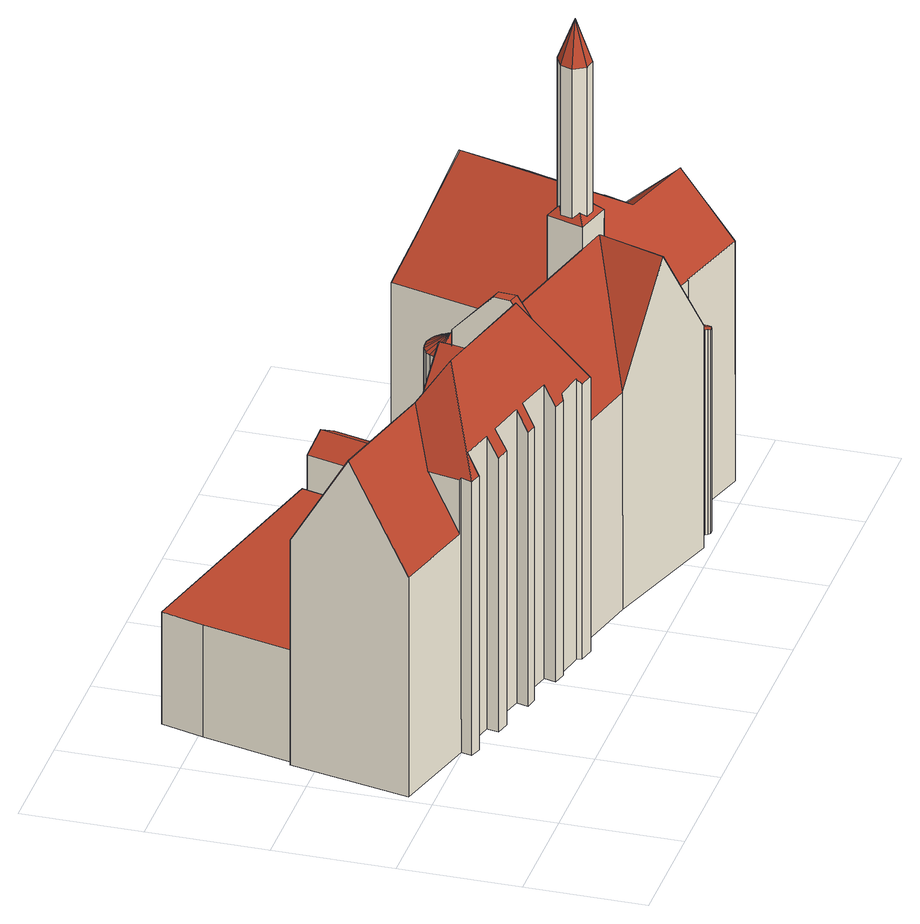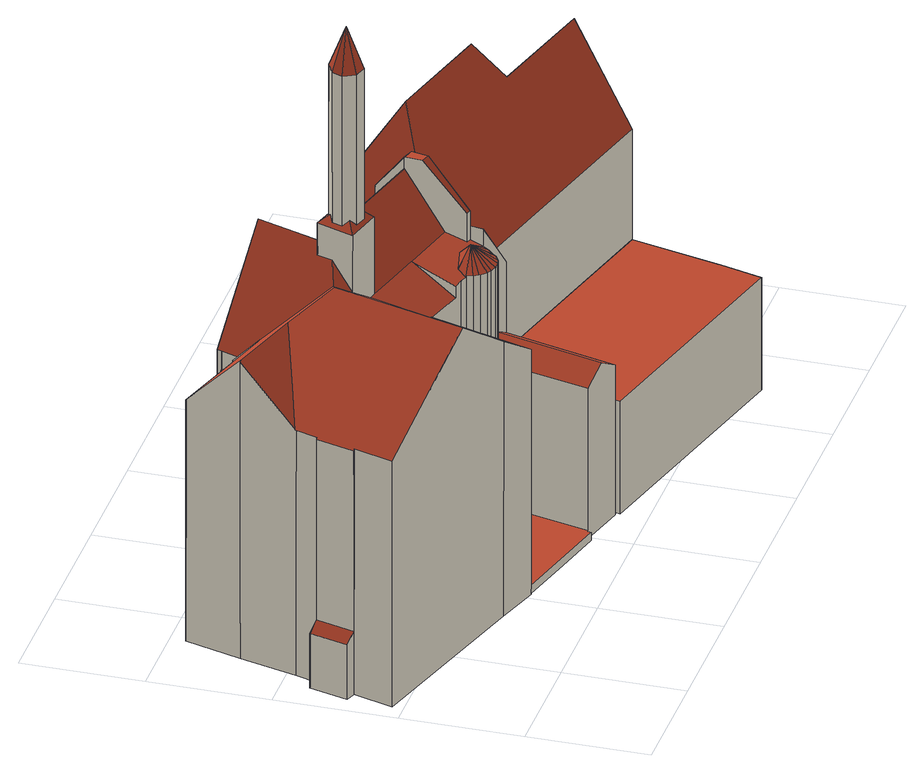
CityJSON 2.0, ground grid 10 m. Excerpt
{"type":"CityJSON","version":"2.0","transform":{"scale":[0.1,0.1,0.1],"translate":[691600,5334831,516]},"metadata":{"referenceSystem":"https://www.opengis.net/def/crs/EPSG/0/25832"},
"CityObjects":{
"building1":{"type":"Building","attributes":{"Gemeindeschluessel":"09162000","HoeheDach":"526.600","HoeheGrund":"516.658","Methode":"2000","NiedrigsteTraufeDesGebaeudes":"526.600","Geometrietyp2DReferenz":"3000","function":"31001_3012","roofType":"1000","measuredHeight":9.94},"geometry":[{"type":"MultiSurface","lod":"2","boundaries":[[[0,1,2,3,4,5,6]],[[3,7,8,4]],[[0,9,10,1]],[[4,8,11,5]],[[12,11,8,7,13,10,9]],[[1,10,13,2]],[[5,11,12,6]],[[6,12,9,0]],[[2,13,7,3]]],"semantics":{"surfaces":[{"type":"GroundSurface"},{"type":"WallSurface"},{"type":"RoofSurface"}],"values":[0,1,1,1,2,1,1,1,1]}}]},
"building2":{"type":"Building","attributes":{"Gemeindeschluessel":"09162000","HoeheDach":"563.860","HoeheGrund":"516.376","Methode":"2000","NiedrigsteTraufeDesGebaeudes":"521.233","Geometrietyp2DReferenz":"3000","function":"31001_3012","roofType":"3200","measuredHeight":47.48,"storeysAboveGround":5},"geometry":[{"type":"MultiSurface","lod":"2","boundaries":[[[14,15,16,17,18]],[[19,20,21,22]],[[23,24,25,26]],[[27,17,16,28,29,30]],[[31,32,33,34,35]],[[36,37,38,39,40,41]],[[42,27,43,44,45]],[[46,47,48,49]],[[14,50,51]],[[52,53,54,55]],[[56,57,58,59,60]],[[61,62,41,63]],[[64,65,66,67]],[[68,69,70,71]],[[72,73,58,57,74,44,43,75,76]],[[77,73,72,78]],[[79,80,81,82]],[[83,84,85,86]],[[87,88,89,90]],[[91,92,93,94,95,96,97]],[[98,54,99]],[[100,101,102,103]],[[104,105,106,107,108]],[[109,110,111,112]],[[113,114,115,116]],[[117,118,101,100]],[[119,120,121,122,123,124,125,109,112,126,127,128,129,130,131,68,71,132,77,78,92,91,133,134,135,136,19,22,137,117,100,103,138,139,140,141,142,143,61,63,144,145,146,32,31,147,53,52,84,83,24,23,148,149,150,151,152,153,79,82,154,155,156]],[[91,97,157,133]],[[158,159,160,161]],[[59,58,73,162]],[[136,163,20,19]],[[124,164,165,125]],[[147,31,35,65,64,166]],[[142,167,168,143]],[[169,42,45,105,104]],[[149,170,171,150]],[[172,98,173]],[[29,46,49,174,169,30]],[[95,175,176,177,178,96]],[[170,179,98]],[[180,39,38]],[[98,55,54]],[[92,78,72,76,93]],[[181,130,129,182]],[[131,183,69,68]],[[121,184,185,122]],[[48,51,114]],[[48,114,113,174,49]],[[186,187,188]],[[153,152,189,190,191]],[[181,182,192,59,162,193,70,69,183]],[[112,111,194,126]],[[98,26,25,195]],[[115,51,50]],[[126,194,196,127]],[[62,168,167,197,198,199,200,102,101,118,201,21,20,163,202,203,204,205,36,41]],[[93,76,75,94]],[[206,30,169,104]],[[15,51,207]],[[82,81,208,154]],[[42,209,210,18,17,27]],[[204,157,97,96,178,186,188,205]],[[161,160,185,184,211,212,213,214,215,216]],[[178,177,217,186]],[[172,190,189,98]],[[27,30,206,75,43]],[[192,218,196,194,111,110,60,59]],[[219,220,66,221,187,186,217,222]],[[95,94,75,206,175]],[[217,177,176,222]],[[115,50,210,209,116]],[[143,168,62,61]],[[169,174,113,116,209,42]],[[14,51,15]],[[98,223,55]],[[23,26,179,148]],[[207,47,46,29,28]],[[98,86,85,223]],[[16,15,207,28]],[[224,220,219,225]],[[146,226,33,32]],[[176,225,219,222]],[[134,203,202,135]],[[24,83,86,195,25]],[[98,195,86]],[[152,151,227,189]],[[130,181,183,131]],[[53,147,166,99,54]],[[179,26,98]],[[123,122,185,160,159]],[[228,171,170,98]],[[127,196,218,128]],[[180,38,37,229,230]],[[67,66,220,224,231]],[[141,197,167,142]],[[22,21,201,137]],[[139,199,198,140]],[[149,148,179,170]],[[121,120,87,90,211,184]],[[99,166,64,67,231,232,108,233,191,190,172,173]],[[89,212,211,90]],[[124,123,159,158,164]],[[175,206,104,108,232]],[[140,198,197,141]],[[173,98,99]],[[84,52,55,223,85]],[[135,202,163,136]],[[138,200,199,139]],[[109,125,165,56,60,110]],[[79,153,191,233,107,106,80]],[[221,34,33,226,229,37,36,205,188,187]],[[227,228,98]],[[107,233,108]],[[74,45,44]],[[77,132,193,162,73]],[[151,150,171,228,227]],[[210,50,14,18]],[[221,66,65,35,34]],[[207,51,47]],[[182,129,128,218,192]],[[134,133,157,204,203]],[[175,232,231,224,225,176]],[[51,115,114]],[[51,48,47]],[[103,102,200,138]],[[119,88,87,120]],[[189,227,98]],[[119,156,213,212,89,88]],[[105,45,74,216,215,208,81,80,106]],[[71,70,193,132]],[[56,165,164,158,161,216,74,57]],[[63,41,40,144]],[[155,154,208,215,214]],[[137,201,118,117]],[[155,214,213,156]],[[146,145,230,229,226]],[[145,144,40,39,180,230]]],"semantics":{"surfaces":[{"type":"WallSurface"},{"type":"RoofSurface"},{"type":"GroundSurface"}],"values":[0,0,0,1,0,1,0,0,1,0,0,0,0,0,1,0,0,0,1,0,1,0,1,0,0,0,2,0,1,0,0,0,0,0,0,0,1,1,0,1,0,1,0,0,0,0,1,0,1,0,1,0,1,1,0,1,1,0,1,0,1,1,1,0,1,0,1,0,1,1,0,0,1,1,1,0,0,1,0,1,0,1,0,0,1,0,0,0,1,0,1,0,1,0,0,0,0,0,0,1,0,0,1,0,1,0,0,0,0,0,1,1,0,1,0,0,0,1,1,0,0,0,1,1,0,0,1,0,1,0,1,0,0,0,0,0,0]}}]},
"building3":{"type":"Building","attributes":{"Gemeindeschluessel":"09162000","HoeheDach":"530.870","HoeheGrund":"516.546","Methode":"9999","NiedrigsteTraufeDesGebaeudes":"517.194","Geometrietyp2DReferenz":"3000","function":"31001_3012","roofType":"1000","measuredHeight":14.32,"storeysAboveGround":3},"geometry":[{"type":"MultiSurface","lod":"2","boundaries":[[[234,235,236,237]],[[238,239,240,241,242]],[[243,244,239,238,245,246,247,248,249,250,251,252,253,254,255,256,234,237,257,258]],[[246,259,260,247]],[[244,261,240,239]],[[251,262,263,252]],[[237,236,264,257]],[[243,258,265,266,267,268]],[[269,270,267,266]],[[238,242,271,245]],[[252,263,272,253]],[[254,273,274,255]],[[246,245,271,275,270,269,259]],[[249,276,277,250]],[[243,268,261,244]],[[250,277,262,251]],[[260,259,269,266,265,264,236,235,278,274,273,272,263,262,277,276]],[[241,275,271,242]],[[240,261,268,267,270,275,241]],[[255,274,278,256]],[[260,276,249,248,247]],[[257,264,265,258]],[[256,278,235,234]],[[253,272,273,254]]],"semantics":{"surfaces":[{"type":"WallSurface"},{"type":"GroundSurface"},{"type":"RoofSurface"}],"values":[0,0,1,0,0,0,0,0,0,0,0,0,0,0,0,0,2,2,2,0,0,0,0,0]}}]}
},
"vertices":[
[28,221,7],[46,295,7],[56,331,7],[264,279,7],[263,275,7],[239,182,7],[236,169,7],[264,279,106],[263,275,106],[28,221,106],[46,295,106],[239,182,106],[236,169,106],[56,331,106],
[402,91,443],[391,85,443],[391,85,311],[397,88,315],[402,91,311],[215,58,4],[215,58,247],[204,61,247],[204,61,4],[300,191,4],[295,191,4],[295,191,230],[300,191,230],[401,79,308],[382,87,311],[379,92,315],[370,87,308],[239,182,4],[236,169,4],[236,169,203],[237,171,199],[239,182,199],[130,123,320],[116,147,287],[88,129,245],[82,102,245],[82,101,247],[80,92,246],[412,110,308],[401,79,280],[405,92,280],[412,110,258],[376,97,311],[376,97,443],[379,107,443],[379,107,311],[405,100,443],[391,99,479],[281,183,4],[278,179,4],[278,179,231],[281,183,230],[466,31,216],[431,42,216],[440,39,201],[440,39,192],[466,31,184],[90,89,4],[90,89,246],[80,92,4],[275,174,232],[275,174,247],[273,163,247],[273,163,235],[449,13,4],[449,13,185],[433,14,186],[433,14,4],[429,8,201],[430,12,201],[417,96,264],[395,81,289],[376,25,289],[430,12,4],[429,8,4],[370,160,4],[370,160,221],[394,246,220],[394,246,4],[289,190,4],[285,187,4],[285,187,230],[289,190,230],[575,123,52],[584,155,52],[576,158,60],[567,126,60],[258,58,4],[323,42,4],[323,42,197],[323,42,196],[259,58,195],[259,58,245],[258,58,246],[295,170,244],[276,175,232],[173,69,4],[173,69,246],[163,71,246],[163,71,4],[380,118,240],[386,117,240],[368,160,219],[334,169,219],[325,132,240],[465,29,4],[465,29,184],[463,30,185],[463,30,4],[390,113,311],[390,113,443],[400,110,443],[400,110,311],[175,79,4],[175,79,264],[584,155,4],[575,123,4],[566,126,4],[560,108,4],[547,60,4],[533,13,4],[467,32,4],[456,17,4],[458,13,4],[457,10,4],[455,9,4],[452,9,4],[450,11,4],[433,12,4],[256,48,4],[243,51,4],[241,55,4],[218,60,4],[207,71,4],[166,81,4],[134,89,4],[132,79,4],[120,82,4],[122,92,4],[93,99,4],[82,101,4],[7,121,4],[28,221,4],[276,173,4],[306,189,4],[310,187,4],[314,183,4],[317,178,4],[318,173,4],[325,171,4],[431,235,4],[585,191,4],[575,158,4],[256,48,246],[546,60,266],[547,60,265],[560,107,220],[482,79,266],[430,12,185],[218,60,251],[533,13,216],[467,32,216],[276,173,232],[122,92,263],[93,99,263],[380,118,308],[310,187,230],[314,183,230],[313,165,232],[293,160,234],[385,110,315],[273,111,289],[273,111,299],[266,86,266],[266,86,245],[306,189,230],[82,102,197],[452,9,184],[455,9,184],[450,11,185],[566,126,220],[560,108,220],[257,88,262],[262,111,286],[250,114,286],[318,173,230],[319,173,229],[325,171,229],[456,10,184],[433,12,185],[456,17,185],[294,191,230],[458,13,184],[120,82,246],[132,79,246],[134,89,263],[166,81,264],[207,71,264],[241,55,252],[243,51,247],[255,48,247],[227,99,320],[370,87,289],[382,87,443],[431,235,246],[402,105,315],[405,100,311],[567,126,219],[576,158,219],[575,158,220],[585,191,220],[489,219,288],[457,109,288],[257,88,266],[457,10,184],[266,128,299],[273,163,260],[267,134,247],[263,114,299],[284,187,230],[277,162,260],[274,126,299],[28,221,203],[317,178,230],[314,182,230],[18,172,287],[7,121,198],[277,162,235],[276,144,240],[334,169,229],
[300,191,5],[300,191,12],[295,191,12],[295,191,5],[239,182,5],[276,173,5],[276,173,139],[259,178,149],[239,182,137],[281,183,5],[278,179,5],[263,275,5],[304,265,5],[305,268,5],[347,258,5],[394,246,5],[370,160,5],[325,171,5],[318,173,5],[317,178,5],[314,183,5],[310,187,5],[306,189,5],[289,190,5],[285,187,5],[304,265,12],[305,268,12],[278,179,139],[325,171,12],[318,173,12],[289,190,12],[285,187,12],[284,186,12],[284,186,137],[281,183,138],[303,265,12],[303,265,137],[263,275,137],[317,178,12],[314,183,12],[310,187,12],[283,270,149],[394,246,12],[370,160,12],[306,189,12]
]}
